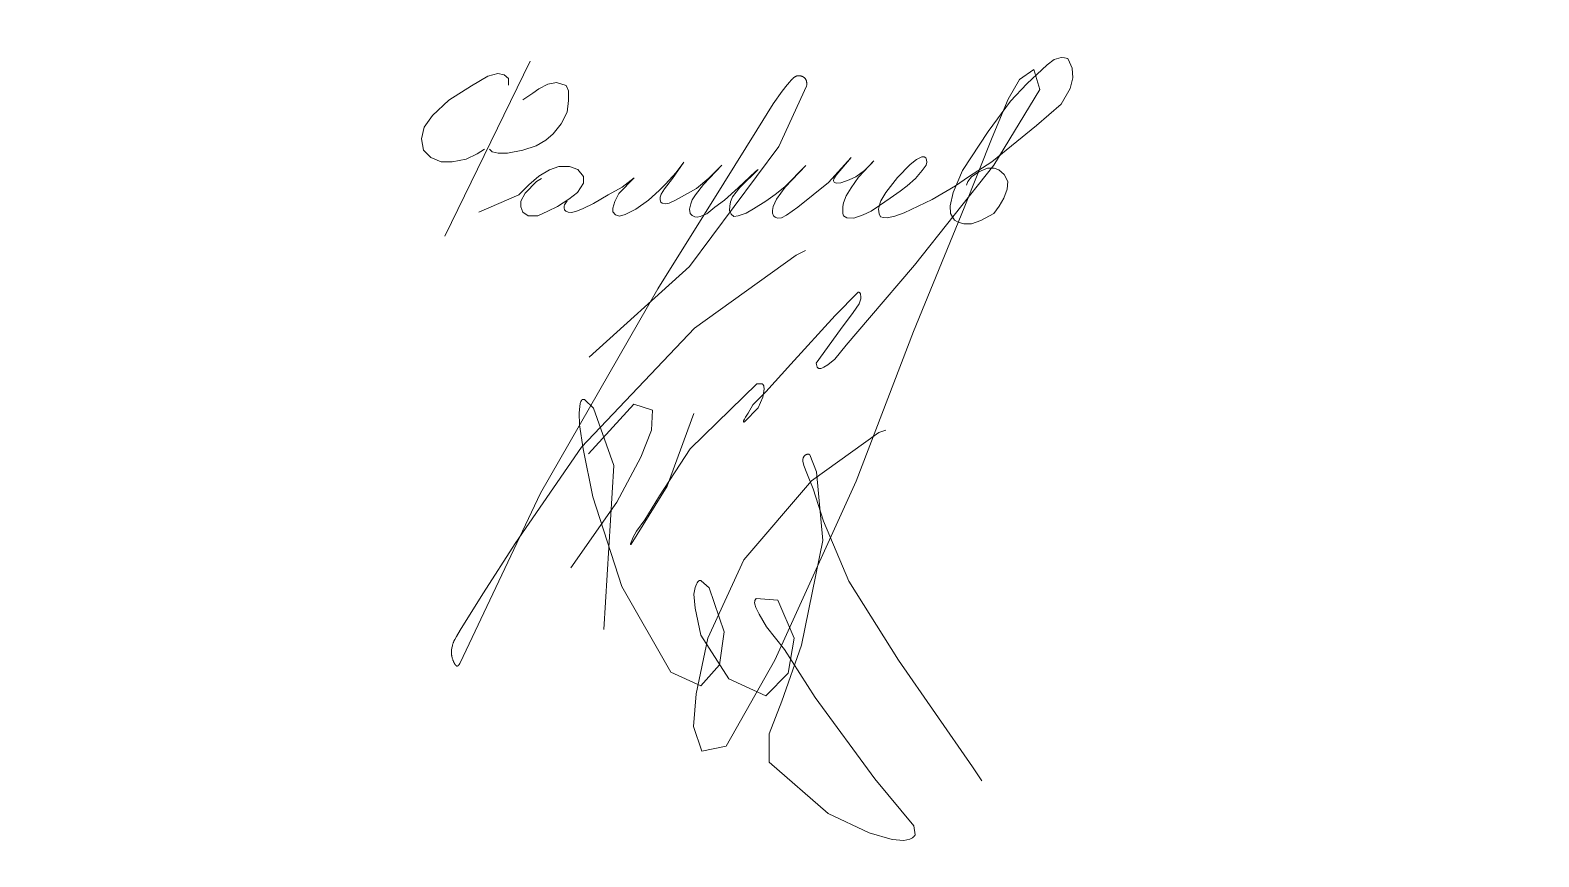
# Model space of a CAD drawing. Header units: millimetres. Extents: x 0 to 210, y 0 to 297.
# Drawn here: x 52.5 to 85.46, y 17.69 to 35.75 of the extents above; entities that cross this region are included whole.
import ezdxf

# ---------------------------------------------------------------- set-up
doc = ezdxf.new("R2010")
doc.units = ezdxf.units.MM
doc.linetypes.add('K5LT32790', pattern=[0])
doc.linetypes.add('K5LT32791', pattern=[0])
doc.layers.add('Системный слой', color=7, linetype='Continuous')

# ---------------------------------------------------------------- blocks, each defined once
blk = doc.blocks.new('U9')
at = {"layer": 'Системный слой', "color": 5, "linetype": 'K5LT32790', "lineweight": 18, "true_color": 0x0000ff}
for p, q in [((64.50676181207062, 27.52589406010367), (64.49866552318521, 27.39297555381143)), ((64.49866552318521, 27.39297555381143), (64.50449132334317, 27.12669285582669)), ((64.51763870682726, 27.59157525728833), (64.50676181207062, 27.52589406010367)), ((64.52666966078213, 27.62361808253212), (64.51763870682726, 27.59157525728833)), ((64.53271719996698, 27.63913049575393), (64.52666966078213, 27.62361808253212)), ((64.53627717285656, 27.64665774798945), (64.53271719996698, 27.63913049575393)), ((64.53846657915487, 27.65079033749032), (64.53627717285656, 27.64665774798945)), ((64.540810659605, 27.65483723956334), (64.53846657915487, 27.65079033749032)), ((64.54332498262997, 27.65878105426575), (64.540810659605, 27.65483723956334)), ((64.54602734664206, 27.66259813081479), (64.54332498262997, 27.65878105426575)), ((64.54893590478197, 27.6662611565732), (64.54602734664206, 27.66259813081479)), ((64.55206909404691, 27.66973362251255), (64.54893590478197, 27.6662611565732)), ((64.55544339174286, 27.67297269286081), (64.55206909404691, 27.66973362251255)), ((64.5590705273708, 27.67592585019341), (64.55544339174286, 27.67297269286081)), ((64.56295277726213, 27.67853424510477), (64.5590705273708, 27.67592585019341)), ((64.56707940265775, 27.68073613907063), (64.56295277726213, 27.67853424510477)), ((64.57142101766559, 27.68247447152152), (64.56707940265775, 27.68073613907063)), ((64.57593185057068, 27.68370789989777), (64.57142101766559, 27.68247447152152)), ((64.58055308830484, 27.68443050710428), (64.57593185057068, 27.68370789989777)), ((64.58522417342314, 27.68467206096867), (64.58055308830484, 27.68443050710428)), ((64.58989746151333, 27.68447993825839), (64.58522417342314, 27.68467206096867)), ((64.59453983390728, 27.68390595543187), (64.58989746151333, 27.68447993825839)), ((64.59912869020714, 27.68300114606706), (64.59453983390728, 27.68390595543187)), ((64.60365244331653, 27.68181110482067), (64.59912869020714, 27.68300114606706)), ((64.6083770912007, 27.68028070471485), (64.60365244331653, 27.68181110482067)), ((64.6127509347059, 27.67862265370422), (64.6083770912007, 27.68028070471485)), ((64.80872304929866, 27.49044398426705), (64.6127509347059, 27.67862265370422)), ((65.2551157053682, 26.24059519914908), (64.80872304929866, 27.49044398426705)), ((64.50449132334317, 27.12669285582669), (64.58302075196193, 26.60021330542844)), ((64.58302075196193, 26.60021330542844), (64.79695245349266, 25.5563220077448)), ((69.38510995158597, 26.37718519604451), (69.38407685821906, 26.3310677436761)), ((69.38975306537152, 26.39979969483031), (69.38510995158597, 26.37718519604451)), ((69.39337725011339, 26.41076635387157), (69.38975306537152, 26.39979969483031)), ((69.39554445158184, 26.41612091614479), (69.39337725011339, 26.41076635387157)), ((69.39747798772423, 26.42038006015997), (69.39554445158184, 26.41612091614479)), ((69.39957400168457, 26.42456179204419), (69.39747798772423, 26.42038006015997)), ((69.4019861359444, 26.42892208917809), (69.39957400168457, 26.42456179204419)), ((69.40441834201143, 26.43291769201826), (69.4019861359444, 26.42892208917809)), ((69.40735803930062, 26.43730420181686), (69.40441834201143, 26.43291769201826)), ((69.41013042515725, 26.44107175094246), (69.40735803930062, 26.43730420181686)), ((69.41305667211623, 26.44472033899578), (69.41013042515725, 26.44107175094246)), ((69.41632905493496, 26.44846003794791), (69.41305667211623, 26.44472033899578)), ((69.41955570595347, 26.45184523052905), (69.41632905493496, 26.44846003794791)), ((69.43395579427191, 26.46422209302085), (69.41955570595347, 26.45184523052905)), ((69.44743171942845, 26.47294350205075), (69.43395579427191, 26.46422209302085)), ((69.45454385675696, 26.47667006731692), (69.44743171942845, 26.47294350205075)), ((69.45879107836006, 26.47862830070122), (69.45454385675696, 26.47667006731692)), ((69.46311174517417, 26.48041852083426), (69.45879107836006, 26.47862830070122)), ((69.46750265812732, 26.48202878788294), (69.46311174517417, 26.48041852083426)), ((69.4719602134516, 26.48344342084766), (69.46750265812732, 26.48202878788294)), ((69.47648006540304, 26.48464457461097), (69.4719602134516, 26.48344342084766)), ((69.48105595069073, 26.48560947338041), (69.47648006540304, 26.48464457461097)), ((69.48567951063961, 26.48631089169794), (69.48105595069073, 26.48560947338041)), ((69.4903388592706, 26.48671550876759), (69.48567951063961, 26.48631089169794)), ((69.49501579981333, 26.48679818863636), (69.4903388592706, 26.48671550876759)), ((69.49968654460834, 26.48654304429712), (69.49501579981333, 26.48679818863636)), ((69.50432548694917, 26.48594314409689), (69.49968654460834, 26.48654304429712)), ((69.5089066763588, 26.48499778929485), (69.50432548694917, 26.48594314409689)), ((69.51340526632399, 26.48371549848335), (69.5089066763588, 26.48499778929485)), ((69.51779903781733, 26.48211030744827), (69.51340526632399, 26.48371549848335)), ((69.52207052324775, 26.48020325976478), (69.51779903781733, 26.48211030744827)), ((69.52620655699495, 26.47801803023665), (69.52207052324775, 26.48020325976478)), ((69.53019961801141, 26.47558101276684), (69.52620655699495, 26.47801803023665)), ((69.53427555070373, 26.47274885544741), (69.53019961801141, 26.47558101276684)), ((69.53796598907887, 26.46987387040156), (69.53427555070373, 26.47274885544741)), ((69.67807734250435, 26.09999078131074), (69.53796598907887, 26.46987387040156)), ((65.0311644434052, 22.65939117622898), (65.2551157053682, 26.24059519914908)), ((69.38407685821906, 26.3310677436761), (69.40171430256896, 26.24052769431708)), ((69.40171430256896, 26.24052769431708), (69.47123643642963, 26.0695673244866)), ((69.47123643642963, 26.0695673244866), (69.60682243380671, 25.72640924797258)), ((69.81670833782466, 24.60382314237498), (69.67807734250435, 26.09999078131074)), ((69.60682243380671, 25.72640924797258), (69.83676626366106, 25.02414726361761)), ((64.79695245349266, 25.5563220077448), (65.42469071962363, 23.59269678728302)), ((69.83676626366106, 25.02414726361761), (70.38777397758784, 23.71324050193806)), ((69.35506418692123, 22.3152766044048), (69.81670833782466, 24.60382314237498)), ((65.42469071962363, 23.59269678728302), (66.49520609725985, 21.72665633540413)), ((67.03058085797137, 23.57498291942696), (67.00326509540989, 23.42659500623961)), ((67.00326509540989, 23.42659500623961), (67.02801803566565, 23.12612299936859)), ((67.05633811481299, 23.64596977014352), (67.03058085797137, 23.57498291942696)), ((67.07399608310129, 23.67934765141584), (67.05633811481299, 23.64596977014352)), ((67.08480447047052, 23.69483581891794), (67.07399608310129, 23.67934765141584)), ((67.090885268777, 23.70206427524306), (67.08480447047052, 23.69483581891794)), ((67.09412502102401, 23.70550232538358), (67.090885268777, 23.70206427524306)), ((67.09747583800295, 23.70876472677384), (67.09412502102401, 23.70550232538358)), ((67.10097834486817, 23.71186426951741), (67.09747583800295, 23.70876472677384)), ((67.10464043236212, 23.71477309264111), (67.10097834486817, 23.71186426951741)), ((67.10846855145276, 23.71746023609148), (67.10464043236212, 23.71477309264111)), ((67.11246520394377, 23.71988899340784), (67.10846855145276, 23.71746023609148)), ((67.11662824016715, 23.72202017859559), (67.11246520394377, 23.71988899340784)), ((67.1209484642653, 23.7238124790384), (67.11662824016715, 23.72202017859559)), ((67.12540646494416, 23.72522357011795), (67.1209484642653, 23.7238124790384)), ((67.12997326429472, 23.72622743416485), (67.12540646494416, 23.72522357011795)), ((67.13461277174525, 23.72682253884162), (67.12997326429472, 23.72622743416485)), ((67.13928587341273, 23.72702561463763), (67.13461277174525, 23.72682253884162)), ((67.14396053300075, 23.72686244254893), (67.13928587341273, 23.72702561463763)), ((67.14861110060316, 23.72636307040634), (67.14396053300075, 23.72686244254893)), ((67.15321949522811, 23.72556025558768), (67.14861110060316, 23.72636307040634)), ((67.1580385374731, 23.72441513740421), (67.15321949522811, 23.72556025558768)), ((67.16252365303977, 23.72308643955671), (67.1580385374731, 23.72441513740421)), ((67.33364027154141, 23.5642498966389), (67.16252365303977, 23.72308643955671)), ((67.661204930854, 22.60361218335791), (67.33364027154141, 23.5642498966389)), ((70.38777397758784, 23.71324050193806), (71.47106492072395, 21.98656078114442)), ((67.02801803566565, 23.12612299936859), (67.15405346474999, 22.53522777862236)), ((68.3313891475824, 23.26995425342599), (68.32961766850886, 23.25014971024169)), ((68.32961766850886, 23.25014971024169), (68.33301912343407, 23.21056704071435)), ((68.33335717766931, 23.27970543518657), (68.3313891475824, 23.26995425342599)), ((68.33301912343407, 23.21056704071435), (68.35630818425929, 23.13461550834754)), ((68.3346337460864, 23.28451408873775), (68.33335717766931, 23.27970543518657)), ((68.33601630872614, 23.28898256664556), (68.3346337460864, 23.28451408873775)), ((68.33783712066106, 23.29407103676334), (68.33601630872614, 23.28898256664556)), ((68.33960678320251, 23.29839956987965), (68.33783712066106, 23.29407103676334)), ((68.34155694814379, 23.30265042350214), (68.33960678320251, 23.29839956987965)), ((68.3438352962569, 23.30709723578133), (68.34155694814379, 23.30265042350214)), ((68.34614354080487, 23.31116613668001), (68.3438352962569, 23.30709723578133)), ((68.3655156537591, 23.33618173229843), (68.34614354080487, 23.31116613668001)), ((68.35630818425929, 23.13461550834754), (68.42521422863915, 22.99123226022314)), ((68.83634348427675, 23.29597885835523), (68.3655156537591, 23.33618173229843)), ((69.19408376587853, 22.46558502355987), (68.83634348427675, 23.29597885835523)), ((68.42521422863915, 22.99123226022314), (68.58541705317258, 22.7165713477761)), ((67.15405346474999, 22.53522777862236), (67.76531741625257, 21.57535944181438)), ((67.56234197163994, 21.8819380936165), (67.661204930854, 22.60361218335791)), ((68.58541705317258, 22.7165713477761), (68.97965944650586, 22.21708450775702)), ((69.06214257855294, 21.70318978527848), (69.19408376587853, 22.46558502355987)), ((68.92526097887712, 21.09425423743346), (69.35506418692123, 22.3152766044048)), ((68.97965944650586, 22.21708450775702), (69.65454193324969, 21.1709021722416)), ((67.15125990447069, 21.42331577109556), (67.56234197163994, 21.8819380936165)), ((71.47106492072395, 21.98656078114442), (73.09293314597701, 19.65556248296616)), ((66.49520609725985, 21.72665633540413), (67.15125990447069, 21.42331577109556)), ((67.76531741625257, 21.57535944181438), (68.57336440650167, 21.20645537215748)), ((68.57336440650167, 21.20645537215748), (69.06214257855294, 21.70318978527848)), ((69.65454193324969, 21.1709021722416), (70.95440536236012, 19.39183283513222)), ((68.64994248933237, 20.38063009603306), (68.92526097887712, 21.09425423743346)), ((68.64486305432563, 19.75727122482476), (68.64994248933237, 20.38063009603306)), ((69.93749594967878, 18.63557620301057), (68.64486305432563, 19.75727122482476)), ((73.09293314597701, 19.65556248296616), (73.29330638876964, 19.34999778812622)), ((70.95440536236012, 19.39183283513222), (71.80724256477735, 18.36461316971088)), ((70.83491573610324, 18.21500610118773), (69.93749594967878, 18.63557620301057)), ((71.33313679122833, 18.06973393025416), (70.83491573610324, 18.21500610118773)), ((71.81332816781728, 18.13541800243965), (71.80174587035614, 18.12404653489617)), ((71.80724256477735, 18.36461316971088), (71.83608094399649, 18.17100248331758)), ((71.81862780753843, 18.14156812499238), (71.81332816781728, 18.13541800243965)), ((71.82150590493129, 18.14525504320602), (71.81862780753843, 18.14156812499238)), ((71.82424358629072, 18.14904748013564), (71.82150590493129, 18.14525504320602)), ((71.8275098405439, 18.15402811117937), (71.82424358629072, 18.14904748013564)), ((71.82988836239443, 18.158055418103), (71.8275098405439, 18.15402811117937)), ((71.83209139087423, 18.16218156408701), (71.82988836239443, 18.158055418103)), ((71.83424991403706, 18.1666975135218), (71.83209139087423, 18.16218156408701)), ((71.83608094399649, 18.17100248331758), (71.83424991403706, 18.1666975135218)), ((71.59106700874952, 18.04781239669123), (71.33313679122833, 18.06973393025416)), ((71.71741454272406, 18.07632291044305), (71.59106700874952, 18.04781239669123)), ((71.77572873958496, 18.1046676034467), (71.71741454272406, 18.07632291044305)), ((71.80174587035614, 18.12404653489617), (71.77572873958496, 18.1046676034467))]:
    blk.add_line(p, q, dxfattribs=at)
blk = doc.blocks.new('U8')
at = {"layer": 'Системный слой'}
blk.add_blockref('U9', (0, 0), dxfattribs=at)
blk = doc.blocks.new('U11')
at = {"layer": 'Системный слой', "color": 5, "linetype": 'K5LT32790', "lineweight": 18, "true_color": 0x0000ff}
for p, q in [((69.09568259845254, 34.61881253644646), (69.0406780994969, 34.55389158235124)), ((69.12367165443575, 34.65086408818749), (69.09568259845254, 34.61881253644646)), ((69.13707509519666, 34.66580167201542), (69.12367165443575, 34.65086408818749)), ((69.14471217652637, 34.67405041039052), (69.13707509519666, 34.66580167201542)), ((69.14857702421372, 34.67813157088665), (69.14471217652637, 34.67405041039052)), ((69.15101624905262, 34.6806716343666), (69.14857702421372, 34.67813157088665)), ((69.15347031443027, 34.68319776454987), (69.15101624905262, 34.6806716343666)), ((69.16547908007766, 34.69508676944935), (69.15347031443027, 34.68319776454987)), ((69.17165006884129, 34.7008576829864), (69.16547908007766, 34.69508676944935)), ((69.17478261850653, 34.70369200934556), (69.17165006884129, 34.7008576829864)), ((69.17741971442535, 34.70602677587291), (69.17478261850653, 34.70369200934556)), ((69.18583624505139, 34.71315378335044), (69.17741971442535, 34.70602677587291)), ((69.19222149572555, 34.71821686361784), (69.18583624505139, 34.71315378335044)), ((69.1954705326357, 34.72067546216635), (69.19222149572555, 34.71821686361784)), ((69.19831076610306, 34.72275865782811), (69.1954705326357, 34.72067546216635)), ((69.20271900493141, 34.72586861254223), (69.19831076610306, 34.72275865782811)), ((69.20968420795136, 34.73047260342028), (69.20271900493141, 34.72586861254223)), ((69.2132331500762, 34.73267086784278), (69.20968420795136, 34.73047260342028)), ((69.21626269100895, 34.73446801859544), (69.2132331500762, 34.73267086784278)), ((69.21932464497489, 34.73620986141916), (69.21626269100895, 34.73446801859544)), ((69.2262786921546, 34.73988715103718), (69.21932464497489, 34.73620986141916)), ((69.22981516852555, 34.74160874523633), (69.2262786921546, 34.73988715103718)), ((69.23301562341665, 34.74308041507373), (69.22981516852555, 34.74160874523633)), ((69.2366640055, 34.74465808345735), (69.23301562341665, 34.74308041507373)), ((69.24278125795189, 34.74706620156587), (69.2366640055, 34.74465808345735)), ((69.24609946002768, 34.74824903696282), (69.24278125795189, 34.74706620156587)), ((69.24944443287781, 34.74935398891887), (69.24609946002768, 34.74824903696282)), ((69.25694477108358, 34.7515147665014), (69.24944443287781, 34.74935398891887)), ((69.26073598475763, 34.75244170856345), (69.25694477108358, 34.7515147665014)), ((69.26417868994842, 34.75318779505685), (69.26073598475763, 34.75244170856345)), ((69.27215514958269, 34.75457263319052), (69.26417868994842, 34.75318779505685)), ((69.27660979508586, 34.75514598632387), (69.27215514958269, 34.75457263319052)), ((69.28011507654826, 34.7555006004244), (69.27660979508586, 34.75514598632387)), ((69.2836274969741, 34.75577298781923), (69.28011507654826, 34.7555006004244)), ((69.29155751164706, 34.75609491680714), (69.2836274969741, 34.75577298781923)), ((69.29552631733195, 34.75610988081667), (69.29155751164706, 34.75609491680714)), ((69.29904889221713, 34.75604471495629), (69.29552631733195, 34.75610988081667)), ((69.30376345633785, 34.75584518864449), (69.29904889221713, 34.75604471495629)), ((69.31174463803829, 34.75522112507505), (69.30376345633785, 34.75584518864449)), ((69.31572319853566, 34.75477822197283), (69.31174463803829, 34.75522112507505)), ((69.31921608407019, 34.75431823908917), (69.31572319853566, 34.75477822197283)), ((69.32510303693535, 34.75339390466809), (69.31921608407019, 34.75431823908917)), ((69.33299707475037, 34.75186173406385), (69.32510303693535, 34.75339390466809)), ((69.33691922289265, 34.75097575486527), (69.33299707475037, 34.75186173406385)), ((69.34034046631994, 34.75013513223192), (69.33691922289265, 34.75097575486527)), ((69.34641023133287, 34.74848719599771), (69.34034046631994, 34.75013513223192)), ((69.35408400238771, 34.74611136088799), (69.34641023133287, 34.74848719599771)), ((69.35788437801664, 34.74481078816635), (69.35408400238771, 34.74611136088799)), ((69.36119589757067, 34.74360893493423), (69.35788437801664, 34.74481078816635)), ((69.36644497795491, 34.74156977344441), (69.36119589757067, 34.74360893493423)), ((69.37378742058095, 34.73842943734294), (69.36644497795491, 34.74156977344441)), ((69.37741016161067, 34.73675012969008), (69.37378742058095, 34.73842943734294)), ((69.38057757256263, 34.73520826129004), (69.37741016161067, 34.73675012969008)), ((69.38436768833404, 34.73326943636837), (69.38057757256263, 34.73520826129004)), ((69.3912966428153, 34.7294437245254), (69.38436768833404, 34.73326943636837)), ((69.394699132006, 34.72742247604134), (69.3912966428153, 34.7294437245254)), ((69.3976905649802, 34.72556220381617), (69.394699132006, 34.72742247604134)), ((69.4023178475782, 34.72252101824716), (69.3976905649802, 34.72556220381617)), ((69.40750918929648, 34.71885082976789), (69.4023178475782, 34.72252101824716)), ((69.41032518475993, 34.71673447754347), (69.40750918929648, 34.71885082976789)), ((69.41309549910066, 34.71455856248639), (69.41032518475993, 34.71673447754347)), ((69.41894397354228, 34.70962515459846), (69.41309549910066, 34.71455856248639)), ((69.42177445998519, 34.70705121549759), (69.41894397354228, 34.70962515459846)), ((69.42432124353378, 34.70461750084306), (69.42177445998519, 34.70705121549759)), ((69.42968864337153, 34.69906838571842), (69.42432124353378, 34.70461750084306)), ((69.43225281678595, 34.6961828103139), (69.42968864337153, 34.69906838571842)), ((69.43451777226822, 34.69348495851261), (69.43225281678595, 34.6961828103139)), ((69.43925328788846, 34.68731109974567), (69.43451777226822, 34.69348495851261)), ((69.4414794675426, 34.68411958014181), (69.43925328788846, 34.68731109974567)), ((69.44341202335046, 34.68117362090459), (69.4414794675426, 34.68411958014181)), ((69.44737072194033, 34.67453844448337), (69.44341202335046, 34.68117362090459)), ((69.44952822758874, 34.67051764553386), (69.44737072194033, 34.67453844448337)), ((69.45110292211486, 34.6673659257072), (69.44952822758874, 34.67051764553386)), ((69.4525985626321, 34.66417610935488), (69.45110292211486, 34.6673659257072)), ((69.45569314622719, 34.65684015950478), (69.4525985626321, 34.66417610935488)), ((69.45709541353568, 34.65311366321512), (69.45569314622719, 34.65684015950478)), ((69.45825763245742, 34.64978758236197), (69.45709541353568, 34.65311366321512)), ((69.46004523168862, 34.64415563838728), (69.45825763245742, 34.64978758236197)), ((69.4622004238387, 34.63626013858058), (69.46004523168862, 34.64415563838728)), ((69.4631447726784, 34.63227781658105), (69.4622004238387, 34.63626013858058)), ((69.46388959799297, 34.62883414095418), (69.4631447726784, 34.63227781658105)), ((69.46600590325146, 34.61684093630777), (69.46388959799297, 34.62883414095418)), ((69.4671160610583, 34.60818855523419), (69.46600590325146, 34.61684093630777)), ((68.93440073281661, 34.42094835649723), (68.73577519127575, 34.14455317827341)), ((68.85964787539967, 33.20873096569397), (69.46579888388165, 34.52606493008076)), ((69.0406780994969, 34.55389158235124), (68.93440073281661, 34.42094835649723)), ((69.46579888388165, 34.52606493008076), (69.46805694924356, 34.55296875865994)), ((69.46755462665963, 34.60384853760937), (69.4671160610583, 34.60818855523419)), ((69.46785548966454, 34.60033802294942), (69.46755462665963, 34.60384853760937)), ((69.46845378827257, 34.59062212481913), (69.46785548966454, 34.60033802294942)), ((69.46805694924356, 34.55296875865994), (69.46824721095543, 34.55648793240289)), ((69.46824721095543, 34.55648793240289), (69.4684651390274, 34.56136231263326)), ((69.4687281632194, 34.57111705798388), (69.46845378827257, 34.59062212481913)), ((69.4684651390274, 34.56136231263326), (69.4687281632194, 34.57111705798388)), ((68.73577519127575, 34.14455317827341), (68.3765677213545, 33.5662669533157)), ((68.3765677213545, 33.5662669533157), (67.65636506990899, 32.41087401274987)), ((66.90778457491744, 30.58717235192876), (68.85964787539967, 33.20873096569397)), ((67.65636506990899, 32.41087401274987), (66.21718717147257, 30.09929663089966)), ((67.01889870587448, 29.24284445456894), (69.23590277496922, 30.83719317063688)), ((69.23590277496922, 30.83719317063688), (69.4392981647638, 30.93343843912672)), ((64.71638575312153, 28.60875907685923), (66.90778457491744, 30.58717235192876)), ((66.21718717147257, 30.09929663089966), (63.65140111740516, 25.63376727794821)), ((64.54980334166895, 26.64044275033268), (67.01889870587448, 29.24284445456894)), ((63.09727814825426, 24.53247366435511), (64.54980334166895, 26.64044275033268)), ((63.65140111740516, 25.63376727794821), (61.89541897043267, 21.92885296726234)), ((62.4068523571771, 23.45547725846927), (63.09727814825426, 24.53247366435511)), ((62.06623529482496, 22.91398790922543), (62.4068523571771, 23.45547725846927)), ((61.89860501103421, 22.64157290101065), (62.06623529482496, 22.91398790922543)), ((61.75924975745608, 22.39908416858597), (61.7763806812232, 22.43521784399044)), ((61.7763806812232, 22.43521784399044), (61.81503479759785, 22.50522441485083)), ((61.81503479759785, 22.50522441485083), (61.89860501103421, 22.64157290101065)), ((61.70549210422813, 22.16747113315014), (61.70609865522549, 22.18527639488644)), ((61.70552105882413, 22.14872986946554), (61.70549210422813, 22.16747113315014)), ((61.70579582556729, 22.13936298668648), (61.70552105882413, 22.14872986946554)), ((61.70599896289582, 22.13468188067077), (61.70579582556729, 22.13936298668648)), ((61.70618071921369, 22.1311637757876), (61.70599896289582, 22.13468188067077)), ((61.70609865522549, 22.18527639488644), (61.70629080955655, 22.18879391712738)), ((61.70733177688473, 22.11508741425706), (61.70618071921369, 22.1311637757876)), ((61.70629080955655, 22.18879391712738), (61.70658636824568, 22.19352118773003)), ((61.70658636824568, 22.19352118773003), (61.70730440761083, 22.20296682963442)), ((61.70730440761083, 22.20296682963442), (61.70924017642412, 22.22181305416103)), ((61.70931778427152, 22.09656927424669), (61.70733177688473, 22.11508741425706)), ((61.70924017642412, 22.22181305416103), (61.71205469264932, 22.24203560922936)), ((61.71057577335868, 22.08734220543258), (61.70931778427152, 22.09656927424669)), ((61.71127124984581, 22.08273820595505), (61.71057577335868, 22.08734220543258)), ((61.71205469264932, 22.24203560922936), (61.7126150786865, 22.24551345231808)), ((61.7126150786865, 22.24551345231808), (61.71341526797673, 22.25025654619355)), ((61.71341526797673, 22.25025654619355), (61.71513553888305, 22.25972159494239)), ((61.71513553888305, 22.25972159494239), (61.71904583518184, 22.27856004389051)), ((61.71904583518184, 22.27856004389051), (61.72475869859393, 22.30181458617656)), ((61.72475869859393, 22.30181458617656), (61.72567590930821, 22.30521586624351)), ((61.72567590930821, 22.30521586624351), (61.72698165378631, 22.30993035492696)), ((61.72698165378631, 22.30993035492696), (61.72970376849811, 22.31932784669044)), ((61.72970376849811, 22.31932784669044), (61.73558218932973, 22.33799106610562)), ((61.73558218932973, 22.33799106610562), (61.74462212757085, 22.36345522807588)), ((61.74462212757085, 22.36345522807588), (61.74587704981764, 22.36674665852692)), ((61.74587704981764, 22.36674665852692), (61.74768768506111, 22.37140686051544)), ((61.74768768506111, 22.37140686051544), (61.7514108051011, 22.3806868875989)), ((61.7514108051011, 22.3806868875989), (61.75924975745608, 22.39908416858597)), ((61.711826932294, 22.07925955289915), (61.71127124984581, 22.08273820595505)), ((61.71458329796432, 22.06395693832363), (61.711826932294, 22.07925955289915)), ((61.71848863865399, 22.045942108503), (61.71458329796432, 22.06395693832363)), ((61.7206989347852, 22.03699383635418), (61.71848863865399, 22.045942108503)), ((61.72186815634899, 22.03253591058913), (61.7206989347852, 22.03699383635418)), ((61.72279063207131, 22.02913591224845), (61.72186815634899, 22.03253591058913)), ((61.72625270083626, 22.01716443343759), (61.72279063207131, 22.02913591224845)), ((61.73179382404763, 22.00004294647047), (61.72625270083626, 22.01716443343759)), ((61.73480140991101, 21.99156262235414), (61.73179382404763, 22.00004294647047)), ((61.73636387124182, 21.98734387829145), (61.73480140991101, 21.99156262235414)), ((61.73761445013959, 21.98405085384408), (61.73636387124182, 21.98734387829145)), ((61.74000670087904, 21.97794257235839), (61.73761445013959, 21.98405085384408)), ((61.74670572339025, 21.9619799353078), (61.74000670087904, 21.97794257235839)), ((61.75025867394295, 21.95408697403002), (61.74670572339025, 21.9619799353078)), ((61.75208456156213, 21.95016312454061), (61.75025867394295, 21.95408697403002)), ((61.75359438812879, 21.94698118613357), (61.75208456156213, 21.95016312454061)), ((61.75852408664636, 21.93696010944205), (61.75359438812879, 21.94698118613357)), ((61.76302514265043, 21.92827501334057), (61.75852408664636, 21.93696010944205)), ((61.76534199115339, 21.923967465977), (61.76302514265043, 21.92827501334057)), ((61.76703818788215, 21.92088115006635), (61.76534199115339, 21.923967465977)), ((61.76875830348099, 21.9178079879766), (61.76703818788215, 21.92088115006635)), ((61.77360779980981, 21.9094616016373), (61.76875830348099, 21.9178079879766)), ((61.77611531032225, 21.90533782020213), (61.77360779980981, 21.9094616016373)), ((61.77798344803305, 21.90235260530818), (61.77611531032225, 21.90533782020213)), ((61.77988620529482, 21.89938913615299), (61.77798344803305, 21.90235260530818)), ((61.78349189901728, 21.89399453623972), (61.77988620529482, 21.89938913615299)), ((61.78550878386805, 21.8911076591676), (61.78349189901728, 21.89399453623972)), ((61.78757182781547, 21.88825349559207), (61.78550878386805, 21.8911076591676)), ((61.79079466757271, 21.88400022310057), (61.78757182781547, 21.88825349559207)), ((61.79299311027005, 21.8812490846307), (61.79079466757271, 21.88400022310057)), ((61.79525473530609, 21.87854947574624), (61.79299311027005, 21.8812490846307)), ((61.79758630475766, 21.87591001497708), (61.79525473530609, 21.87854947574624)), ((61.79999589425857, 21.87334171260051), (61.79758630475766, 21.87591001497708)), ((61.80249235108568, 21.87085752668577), (61.79999589425857, 21.87334171260051)), ((61.80508668454758, 21.86847599099576), (61.80249235108568, 21.87085752668577)), ((61.80779097459924, 21.86622001291249), (61.80508668454758, 21.86847599099576)), ((61.81061890527396, 21.8641210655251), (61.80779097459924, 21.86622001291249)), ((61.81358519761008, 21.86222312991842), (61.81061890527396, 21.8641210655251)), ((61.8166994944023, 21.86057873436275), (61.81358519761008, 21.86222312991842)), ((61.81995844175358, 21.85924195133165), (61.8166994944023, 21.86057873436275)), ((61.82334328586288, 21.858266883776), (61.81995844175358, 21.85924195133165)), ((61.82681969961781, 21.85770065203442), (61.82334328586288, 21.858266883776)), ((61.83033969961322, 21.85757321850295), (61.82681969961781, 21.85770065203442)), ((61.83384802529483, 21.85788897364569), (61.83033969961322, 21.85757321850295)), ((61.8372927851354, 21.85862514740188), (61.83384802529483, 21.85788897364569)), ((61.84063488239605, 21.85973836876533), (61.8372927851354, 21.85862514740188)), ((61.84385091610521, 21.86117663304725), (61.84063488239605, 21.85973836876533)), ((61.84693037157129, 21.8628873075123), (61.84385091610521, 21.86117663304725)), ((61.84987361089607, 21.8648233359223), (61.84693037157129, 21.8628873075123)), ((61.85268585826026, 21.86694481078425), (61.84987361089607, 21.8648233359223)), ((61.85537605263912, 21.86921925585082), (61.85268585826026, 21.86694481078425)), ((61.85812925888278, 21.87179143789854), (61.85537605263912, 21.86921925585082)), ((61.86059716142407, 21.87430529433956), (61.85812925888278, 21.87179143789854)), ((61.86320113472577, 21.87716608086853), (61.86059716142407, 21.87430529433956)), ((61.86568479773651, 21.88009286609091), (61.86320113472577, 21.87716608086853)), ((61.86788450725734, 21.88284414439227), (61.86568479773651, 21.88009286609091)), ((61.87232024884062, 21.88883280995381), (61.86788450725734, 21.88284414439227)), ((61.8745657253322, 21.89208699984559), (61.87232024884062, 21.88883280995381)), ((61.87651080589542, 21.89502352840557), (61.8745657253322, 21.89208699984559)), ((61.87937440857381, 21.89953862777719), (61.87651080589542, 21.89502352840557)), ((61.8836586349004, 21.90671644867027), (61.87937440857381, 21.89953862777719)), ((61.88572258150052, 21.91035137637994), (61.8836586349004, 21.90671644867027)), ((61.88742593187833, 21.91343421859131), (61.88572258150052, 21.91035137637994)), ((61.89541897043267, 21.92885296726234), (61.88742593187833, 21.91343421859131))]:
    blk.add_line(p, q, dxfattribs=at)
blk = doc.blocks.new('U12')
at = {"layer": 'Системный слой', "color": 5, "linetype": 'K5LT32790', "lineweight": 18, "true_color": 0x0000ff}
for p, q in [((64.69668725289597, 26.49423648667371), (65.69216935439516, 27.5762935073146)), ((65.69216935439516, 27.5762935073146), (66.09843191355456, 27.44567975771884)), ((66.09843191355456, 27.44567975771884), (66.07894410818949, 27.00903926243262)), ((66.07894410818949, 27.00903926243262), (65.84225589139731, 26.41896460885351)), ((65.84225589139731, 26.41896460885351), (65.31799169799022, 25.44049246227894)), ((65.31799169799022, 25.44049246227894), (64.31611222872215, 24.00474239562837))]:
    blk.add_line(p, q, dxfattribs=at)
blk = doc.blocks.new('U13')
at = {"layer": 'Системный слой', "color": 5, "linetype": 'K5LT32790', "lineweight": 18, "true_color": 0x0000ff}
for p, q in [((74.1142506098797, 34.670307475518), (73.87222988670372, 34.24081641471486)), ((74.42696054715135, 34.89308175611606), (74.1142506098797, 34.670307475518)), ((74.55874397914154, 34.45521248397773), (74.42696054715135, 34.89308175611606)), ((73.55672720174482, 32.8019274631466), (74.55874397914154, 34.45521248397773)), ((73.87222988670372, 34.24081641471486), (73.52251300600055, 33.40526332473496)), ((73.52251300600055, 33.40526332473496), (72.91041533971618, 31.87050617257495)), ((71.82051604262254, 30.61661247404504), (73.55672720174482, 32.8019274631466)), ((72.91041533971618, 31.87050617257495), (71.80306990036637, 29.16516787139727)), ((70.84112545663743, 29.46259377150398), (71.82051604262254, 30.61661247404504)), ((70.08636478799474, 29.51397962613024), (70.58229791009796, 30.02110555996708)), ((70.58229791009796, 30.02110555996708), (70.58692413655602, 30.02263118926336)), ((70.58692413655602, 30.02263118926336), (70.59164852483002, 30.02381690058451)), ((70.59164852483002, 30.02381690058451), (70.59645809834706, 30.02458580853272)), ((70.59645809834706, 30.02458580853272), (70.60132162561696, 30.02484585148008)), ((70.60132162561696, 30.02484585148008), (70.60617907271114, 30.02449883829675)), ((70.60617907271114, 30.02449883829675), (70.61093646697239, 30.02346164023152)), ((70.61093646697239, 30.02346164023152), (70.61547395922743, 30.02169694526333)), ((70.61547395922743, 30.02169694526333), (70.61967564765526, 30.01923686758025)), ((70.61967564765526, 30.01923686758025), (70.62346265678107, 30.01617909756979)), ((70.62346265678107, 30.01617909756979), (70.62683185913048, 30.01266374356015)), ((70.62683185913048, 30.01266374356015), (70.62982351514621, 30.00882143642187)), ((70.62982351514621, 30.00882143642187), (70.63248577288152, 30.00474347596494)), ((70.63248577288152, 30.00474347596494), (70.63486363023814, 30.00049335501495)), ((70.63486363023814, 30.00049335501495), (70.63699519099558, 29.99611429343545)), ((70.61566980842241, 29.77346350419799), (70.4787738717508, 29.58461231760464)), ((70.65110716691562, 29.88376660631229), (70.61566980842241, 29.77346350419799)), ((70.63699519099558, 29.99611429343545), (70.6389119464549, 29.99163699785643)), ((70.6389119464549, 29.99163699785643), (70.64143626472094, 29.98479325887521)), ((70.64143626472094, 29.98479325887521), (70.64546044247244, 29.97077328249495)), ((70.64546044247244, 29.97077328249495), (70.65042974564281, 29.94203652276522)), ((70.65042974564281, 29.94203652276522), (70.65110716691562, 29.88376660631229)), ((69.12273558846215, 28.45115843131202), (70.08636478799474, 29.51397962613024)), ((70.4787738717508, 29.58461231760464), (70.20192689368943, 29.20906988499158)), ((70.32741376536904, 28.8680513292243), (70.84112545663743, 29.46259377150398)), ((70.20192689368943, 29.20906988499158), (69.67563585205565, 28.47271518815757)), ((71.80306990036637, 29.16516787139727), (70.54478378719774, 25.90082779080211)), ((70.08009218350247, 28.56294202119915), (70.32741376536904, 28.8680513292243)), ((68.57327821497039, 27.85079462738148), (69.12273558846215, 28.45115843131202)), ((69.67563585205565, 28.47271518815757), (69.69774962349697, 28.38666104530998)), ((69.69774962349697, 28.38666104530998), (69.70065470834234, 28.38275080961648)), ((69.70065470834234, 28.38275080961648), (69.70380813318972, 28.37903824418569)), ((69.70380813318972, 28.37903824418569), (69.70722347245022, 28.37556510128246)), ((69.70722347245022, 28.37556510128246), (69.7109101979132, 28.37238239455695)), ((69.7109101979132, 28.37238239455695), (69.7148589853773, 28.3695312486889)), ((69.7148589853773, 28.3695312486889), (69.71904455845498, 28.36704003027185)), ((69.71904455845498, 28.36704003027185), (69.7234320990091, 28.36492424497254)), ((69.7234320990091, 28.36492424497254), (69.7279829383736, 28.36318709832767)), ((69.7279829383736, 28.36318709832767), (69.73265870578669, 28.3618210593537)), ((69.73265870578669, 28.3618210593537), (69.73742347821032, 28.36080920447282)), ((69.73742347821032, 28.36080920447282), (69.74224694017317, 28.36012820881831)), ((69.74224694017317, 28.36012820881831), (69.74710338585768, 28.35975199589421)), ((69.74710338585768, 28.35975199589421), (69.75197363216388, 28.35965319560009)), ((69.75197363216388, 28.35965319560009), (69.75684215119401, 28.35980520125952)), ((69.75684215119401, 28.35980520125952), (69.76296420006794, 28.3603163900483)), ((69.76296420006794, 28.3603163900483), (69.77509536574539, 28.36224262054762)), ((69.77509536574539, 28.36224262054762), (69.7987630731651, 28.36878782864494)), ((69.7987630731651, 28.36878782864494), (69.8438106136908, 28.38832458636767)), ((69.8438106136908, 28.38832458636767), (69.92800883610876, 28.43890989294584)), ((69.92800883610876, 28.43890989294584), (70.08009218350247, 28.56294202119915)), ((66.92292780530428, 26.6057453655915), (68.37611497954974, 28.0230003851172)), ((68.37611497954974, 28.0230003851172), (68.48245938755703, 28.02753512642846)), ((68.48245938755703, 28.02753512642846), (68.48705164082355, 28.0259074607805)), ((68.48705164082355, 28.0259074607805), (68.49177525289029, 28.02389067531283)), ((68.49177525289029, 28.02389067531283), (68.49611418214779, 28.02167451199935)), ((68.49611418214779, 28.02167451199935), (68.50028140562866, 28.01915106503938)), ((68.28727006400977, 27.56200472148984), (68.57327821497039, 27.85079462738148)), ((68.5089280873171, 27.73246058036258), (68.40699803381658, 27.49806930741468)), ((68.50028140562866, 28.01915106503938), (68.50424144186667, 28.01631309500235)), ((68.50424144186667, 28.01631309500235), (68.50795745250005, 28.01316256987681)), ((68.50795745250005, 28.01316256987681), (68.51139556163234, 28.0097108561655)), ((68.52941371924508, 27.85976484715314), (68.5089280873171, 27.73246058036258)), ((68.51139556163234, 28.0097108561655), (68.51452904965794, 28.00598170129396)), ((68.51452904965794, 28.00598170129396), (68.5173536706975, 28.00201313592012)), ((68.5173536706975, 28.00201313592012), (68.51987883602672, 27.99784783602055)), ((68.51987883602672, 27.99784783602055), (68.52212053120503, 27.99352332099872)), ((68.52212053120503, 27.99352332099872), (68.52409793789383, 27.98907169326156)), ((68.52409793789383, 27.98907169326156), (68.52583240361871, 27.98452005061216)), ((68.52583240361871, 27.98452005061216), (68.52734479888109, 27.97988985729657)), ((68.52734479888109, 27.97988985729657), (68.52941403619813, 27.97209878712732)), ((68.53402067561026, 27.92405129433311), (68.52941371924508, 27.85976484715314)), ((68.52941403619813, 27.97209878712732), (68.5322098470187, 27.95622546128521)), ((68.5322098470187, 27.95622546128521), (68.53402067561026, 27.92405129433311)), ((67.00200273311424, 27.37891013128765), (66.41691838648029, 25.78500920927095)), ((68.40699803381658, 27.49806930741468), (68.10791789389204, 27.19496605587932)), ((68.13148241826765, 27.29907365061277), (68.18457109337879, 27.38603625967366)), ((68.18457109337879, 27.38603625967366), (68.28727006400977, 27.56200472148984)), ((68.08623287569195, 27.19923986644122), (68.08687658742352, 27.20406435156707)), ((68.08658665844315, 27.19439868313663), (68.08623287569195, 27.19923986644122)), ((68.08944226134007, 27.19063348139724), (68.08658665844315, 27.19439868313663)), ((68.08687658742352, 27.20406435156707), (68.08799297838145, 27.20880354272344)), ((68.08799297838145, 27.20880354272344), (68.08938938509398, 27.21346842273132)), ((68.08938938509398, 27.21346842273132), (68.0914909775908, 27.21947993797269)), ((68.09422651954615, 27.19006503879649), (68.08944226134007, 27.19063348139724)), ((68.0914909775908, 27.21947993797269), (68.09628342678606, 27.23127961930984)), ((68.0989688898284, 27.19114471571964), (68.09422651954615, 27.19006503879649)), ((68.09628342678606, 27.23127961930984), (68.10717501858205, 27.2543045074645)), ((68.10351701752364, 27.19288190377034), (68.0989688898284, 27.19114471571964)), ((68.10791789389204, 27.19496605587932), (68.10351701752364, 27.19288190377034)), ((68.10717501858205, 27.2543045074645), (68.13148241826765, 27.29907365061277)), ((69.56998585105981, 25.90573115490105), (71.0407674037299, 26.96310521473652)), ((71.0407674037299, 26.96310521473652), (71.19561644398568, 27.01372675405665)), ((66.25272614163022, 25.57703329405791), (66.92292780530428, 26.6057453655915)), ((66.41691838648029, 25.78500920927095), (65.62840706932636, 24.51855663724615)), ((68.0934892612916, 24.17833734340198), (69.56998585105981, 25.90573115490105)), ((70.54478378719774, 25.90082779080211), (68.77151187247681, 21.986236599161)), ((65.93011768771369, 25.05371631977351), (66.25272614163022, 25.57703329405791)), ((65.74753044673261, 24.80633573666975), (65.93011768771369, 25.05371631977351)), ((65.67298899920958, 24.67222207966765), (65.74753044673261, 24.80633573666975)), ((65.61386212924822, 24.51991643152309), (65.61449276674031, 24.52474199768537)), ((65.61502059364877, 24.51528948057026), (65.61386212924822, 24.51991643152309)), ((65.61449276674031, 24.52474199768537), (65.61564586530535, 24.52947240763478)), ((65.61961311030119, 24.51445605230683), (65.61502059364877, 24.51528948057026)), ((65.61564586530535, 24.52947240763478), (65.6170521238153, 24.53413423652751)), ((65.6170521238153, 24.53413423652751), (65.6186103796913, 24.53874758022604)), ((65.6186103796913, 24.53874758022604), (65.6219539547753, 24.5477558304847)), ((65.62416146479944, 24.51617391369518), (65.61961311030119, 24.51445605230683)), ((65.6219539547753, 24.5477558304847), (65.62916726842009, 24.56556818435732)), ((65.62840706932636, 24.51855663724615), (65.62416146479944, 24.51617391369518)), ((65.62916726842009, 24.56556818435732), (65.64389827032184, 24.60106843726379)), ((65.64389827032184, 24.60106843726379), (65.67298899920958, 24.67222207966765)), ((67.30638323404604, 22.46436073669892), (68.0934892612916, 24.17833734340198)), ((67.04933147248589, 21.2505087078207), (67.30638323404604, 22.46436073669892)), ((68.77151187247681, 21.986236599161), (67.70514872854443, 20.11131261517522)), ((66.99267386675113, 20.53690246909801), (67.04933147248589, 21.2505087078207)), ((67.17209139379797, 19.99963893013773), (66.99267386675113, 20.53690246909801)), ((67.70514872854443, 20.11131261517522), (67.17209139379797, 19.99963893013773))]:
    blk.add_line(p, q, dxfattribs=at)
blk = doc.blocks.new('U10')
at = {"layer": 'Системный слой'}
for name in ['U11', 'U13', 'U12']:
    blk.add_blockref(name, (0, 0), dxfattribs=at)
blk = doc.blocks.new('U19')
at = {"layer": 'Системный слой', "color": 7, "linetype": 'K5LT32791', "lineweight": 18}
for p, q in [((62.50141621979566, 34.74884658181523), (62.14324634123142, 34.53587219546435)), ((62.71649492958824, 34.80205693301482), (62.50141621979566, 34.74884658181523)), ((62.85987388407801, 34.77135592565057), (62.71649492958824, 34.80205693301482)), ((62.94805964963285, 34.69467876345013), (62.85987388407801, 34.77135592565057)), ((62.94805964963285, 34.54860296259531), (62.94805964963285, 34.69467876345013)), ((62.14324634123142, 34.53587219546435), (61.65102998779895, 34.21779805678457)), ((61.65102998779895, 34.21779805678457), (61.29388791535933, 33.88947547325589)), ((61.10949949647096, 33.62952313771919), (61.05352517488137, 33.37943803325518)), ((61.29388791535933, 33.88947547325589), (61.10949949647096, 33.62952313771919)), ((61.05352517488137, 33.37943803325518), (61.09632302194342, 33.12936179422596)), ((61.09632302194342, 33.12936179422596), (61.25437904789936, 32.9681260965788)), ((61.25437904789936, 32.9681260965788), (61.48158586997232, 32.87269853571294)), ((62.02872818274403, 32.93379912559541), (62.27005706097924, 33.04921824626686)), ((62.27005706097924, 33.04921824626686), (62.4288736634706, 33.14815652007391)), ((61.48158586997232, 32.87269853571294), (61.7219486104471, 32.87269853571294)), ((61.7219486104471, 32.87269853571294), (62.02872818274403, 32.93379912559541))]:
    blk.add_line(p, q, dxfattribs=at)
blk = doc.blocks.new('U20')
at = {"layer": 'Системный слой', "color": 7, "linetype": 'K5LT32791', "lineweight": 18}
for p, q in [((63.26431559440545, 34.22696491835367), (63.48251883482016, 34.37234921514309)), ((63.48251883482016, 34.37234921514309), (63.61315299335155, 34.469718306651)), ((63.61315299335155, 34.469718306651), (63.80802503472097, 34.5712452879815)), ((63.80802503472097, 34.5712452879815), (64.00291763220952, 34.60646766807477)), ((64.00291763220952, 34.60646766807477), (64.21024668381591, 34.54431209122359)), ((64.21024668381591, 34.54431209122359), (64.26414483703053, 34.42828125541692)), ((64.26414483703053, 34.42828125541692), (64.26414483703053, 34.21695584029695)), ((64.22969277571013, 33.96068266099994), (64.09883249982812, 33.70747692280909)), ((64.26414483703053, 34.21695584029695), (64.22969277571013, 33.96068266099994)), ((64.09883249982812, 33.70747692280909), (63.93056008098364, 33.48493673023486)), ((63.76855727950596, 33.34588235526579), (63.5525535442012, 33.22135843108074)), ((63.93056008098364, 33.48493673023486), (63.76855727950596, 33.34588235526579)), ((62.59753664863916, 33.09231313416839), (62.53823223520584, 33.14715472572428)), ((62.72307288879239, 33.06607144147429), (62.59753664863916, 33.09231313416839)), ((62.92902468019173, 33.06607144147429), (62.72307288879239, 33.06607144147429)), ((63.26803625257986, 33.13003556741674), (62.92902468019173, 33.06607144147429)), ((63.5525535442012, 33.22135843108074), (63.26803625257986, 33.13003556741674))]:
    blk.add_line(p, q, dxfattribs=at)
blk = doc.blocks.new('U21')
at = {"layer": 'Системный слой', "color": 7, "linetype": 'K5LT32791', "lineweight": 18}
for p, q in [((63.61052180966925, 32.5580109938617), (63.84963062667515, 32.69935265150482)), ((63.84963062667515, 32.69935265150482), (64.04834666295068, 32.77002791304548)), ((64.04834666295068, 32.77002791304548), (64.28745547995328, 32.77002791304548)), ((64.28745547995328, 32.77002791304548), (64.46594429168312, 32.70945038393157)), ((64.46594429168312, 32.70945038393157), (64.59055550632087, 32.55127326195398)), ((63.17943936457181, 32.15414602403146), (63.3949908651818, 32.36954067460729)), ((63.31556200781523, 32.19267521202144), (63.56663448811827, 32.44229044834091)), ((63.3949908651818, 32.36954067460729), (63.61052180966925, 32.5580109938617)), ((63.56663448811827, 32.44229044834091), (63.67367021801186, 32.5083113556033)), ((64.59055550632087, 32.40656273835535), (64.45920188350232, 32.20126582020461)), ((64.59055550632087, 32.55127326195398), (64.59055550632087, 32.40656273835535)), ((62.30043901004598, 31.77721425096072), (63.17943936457181, 32.15414602403146)), ((63.22322390551352, 32.01177597572749), (63.31556200781523, 32.19267521202144)), ((63.22322390551352, 31.89164044272067), (63.22322390551352, 32.01177597572749)), ((64.26724881153012, 32.05991529712335), (64.02476879043542, 31.89837817462839)), ((64.45920188350232, 32.20126582020461), (64.26724881153012, 32.05991529712335)), ((63.26363724236325, 31.77385425044341), (63.22322390551352, 31.89164044272067)), ((63.37813484472809, 31.69645012243157), (63.26363724236325, 31.77385425044341)), ((63.59368634533809, 31.69645012243157), (63.37813484472809, 31.69645012243157)), ((63.81258849391753, 31.79740971581091), (63.59368634533809, 31.69645012243157)), ((64.02476879043542, 31.89837817462839), (63.81258849391753, 31.79740971581091))]:
    blk.add_line(p, q, dxfattribs=at)
blk = doc.blocks.new('U22')
at = {"layer": 'Системный слой', "color": 7, "linetype": 'K5LT32791', "lineweight": 18}
for p, q in [((74.72190195499657, 34.99574760461363), (74.27344958637998, 34.57938236900648)), ((74.87247555236202, 35.10721274050715), (74.72190195499657, 34.99574760461363)), ((75.0258447823863, 35.15040514821183), (74.87247555236202, 35.10721274050715)), ((75.0983462264697, 35.14622066207986), (75.0258447823863, 35.15040514821183)), ((75.16947041034605, 35.12810857485923), (75.0983462264697, 35.14622066207986)), ((75.21128156352513, 35.05287647884356), (75.16947041034605, 35.12810857485923)), ((75.26984595654876, 34.92329039029121), (75.21128156352513, 35.05287647884356)), ((75.222854660495, 34.47710182555508), (75.28100793106871, 34.71151283789803)), ((75.28100793106871, 34.71151283789803), (75.26984595654876, 34.92329039029121)), ((74.27344958637998, 34.57938236900648), (73.91986372313495, 34.19754800942886)), ((75.0299560068881, 34.13693501856724), (75.222854660495, 34.47710182555508)), ((73.91986372313495, 34.19754800942886), (73.42939464011427, 33.53646125857429)), ((74.48482819412068, 33.67017864063789), (75.0299560068881, 34.13693501856724)), ((73.51209192096037, 32.87556068188965), (74.48482819412068, 33.67017864063789)), ((73.42939464011427, 33.53646125857429), (72.86755469974737, 32.68809215698482)), ((69.94426851800434, 32.42197834292799), (70.44125389186168, 32.96741547175705)), ((70.44125389186168, 32.96741547175705), (70.1113897939892, 32.5810331431409)), ((71.98417589112735, 32.98582898382543), (71.86723211018257, 32.92826570319696)), ((72.03661455964159, 32.98239805981441), (71.98417589112735, 32.98582898382543)), ((72.07186830974236, 32.96091710663987), (72.03661455964159, 32.98239805981441)), ((66.38257083955745, 32.38578076479618), (66.61316942184504, 32.63756803311182)), ((66.77973568251929, 32.86801619524024), (66.53203440630824, 32.51166996623576)), ((66.61316942184504, 32.63756803311182), (66.77973568251929, 32.86801619524024)), ((67.61221753181525, 32.7988923851257), (67.2144360051787, 32.37560324343931)), ((67.32839914835876, 32.51956907035347), (67.53480317445297, 32.72154144973288)), ((67.53480317445297, 32.72154144973288), (67.61221753181525, 32.7988923851257)), ((67.96794123179956, 32.30492798189866), (68.34720169205748, 32.66243558311484)), ((68.40321712588873, 32.70332297727251), (68.00689508395232, 32.31160365575082)), ((68.34720169205748, 32.66243558311484), (68.40321712588873, 32.70332297727251)), ((68.9904027653052, 32.3293522600666), (69.4504693431398, 32.7971724904011)), ((69.4504693431398, 32.7971724904011), (68.99311617347742, 32.31721547719454)), ((70.5384637951973, 32.5478409480564), (70.72912183145247, 32.6814253485708)), ((70.93293578610935, 32.89604870615099), (70.6020027698673, 32.53908189657639)), ((70.72912183145247, 32.6814253485708), (70.88033266861505, 32.83910600609263)), ((70.88033266861505, 32.83910600609263), (70.93293578610935, 32.89604870615099)), ((71.72449039549333, 32.81399022386088), (71.45016894063481, 32.53195408545255)), ((71.86723211018257, 32.92826570319696), (71.72449039549333, 32.81399022386088)), ((71.84081749276, 32.50840748552159), (71.99202832992269, 32.68798577174348)), ((71.99202832992269, 32.68798577174348), (72.07616453934664, 32.80367972095476)), ((72.08562035569965, 32.91537535820399), (72.07186830974236, 32.96091710663987)), ((72.07616453934664, 32.80367972095476), (72.08907378427837, 32.86726263311769)), ((72.08907378427837, 32.86726263311769), (72.08562035569965, 32.91537535820399)), ((72.86755469974737, 32.68809215698482), (72.66733806652992, 32.20046654101455)), ((73.00499293483024, 32.54362986561492), (73.51209192096037, 32.87556068188965)), ((73.22514900688175, 32.65674397273929), (73.06770966460063, 32.54885160784423)), ((73.42082273702836, 32.73316403727452), (73.22514900688175, 32.65674397273929)), ((73.56027547211882, 32.73316403727452), (73.42082273702836, 32.73316403727452)), ((73.66599561017286, 32.69944878142476), (73.56027547211882, 32.73316403727452)), ((73.78069877376272, 32.59380823745599), (73.66599561017286, 32.69944878142476)), ((65.1307029788722, 32.15295666562534), (65.43390578585223, 32.32366064969105)), ((65.6986891998676, 32.5263688603184), (65.35918428053975, 32.18069661712653)), ((65.43390578585223, 32.32366064969105), (65.6986891998676, 32.5263688603184)), ((66.24591373712934, 32.24495330248013), (66.38257083955745, 32.38578076479618)), ((66.53203440630824, 32.51166996623576), (66.35693735479305, 32.28335837435745)), ((67.2144360051787, 32.37560324343931), (67.03812614243299, 32.15644964769356)), ((67.05962784657657, 32.29180713555164), (67.32839914835876, 32.51956907035347)), ((67.67287864933309, 32.04018831053449), (67.96794123179956, 32.30492798189866)), ((68.00689508395232, 32.31160365575082), (67.84774958350096, 32.10684752924001)), ((68.77966139736175, 32.16307212892511), (68.9904027653052, 32.3293522600666)), ((68.99311617347742, 32.31721547719454), (68.80870719846651, 32.057289737969)), ((69.27650287836168, 31.88378427590058), (69.94426851800434, 32.42197834292799)), ((70.05825221730693, 32.505685796449), (70.05483990097316, 32.45859259658536)), ((70.05483990097316, 32.45859259658536), (70.06939363570764, 32.42776747310668)), ((70.1113897939892, 32.5810331431409), (70.05825221730693, 32.505685796449)), ((70.06939363570764, 32.42776747310668), (70.10795692152972, 32.40892842007466)), ((70.10795692152972, 32.40892842007466), (70.20991528916439, 32.4157814026602)), ((70.20991528916439, 32.4157814026602), (70.39843548868039, 32.4842757667665)), ((70.39843548868039, 32.4842757667665), (70.5384637951973, 32.5478409480564)), ((70.6020027698673, 32.53908189657639), (70.43545706531548, 32.30256091029443)), ((71.45016894063481, 32.53195408545255), (71.19693806747007, 32.20158358604206)), ((71.50770552753382, 32.23247076757789), (71.66549432389736, 32.35072682799975)), ((71.66549432389736, 32.35072682799975), (71.84081749276, 32.50840748552159)), ((72.20971766727514, 32.04971865500849), (72.7215445615819, 32.35110804177933)), ((72.7215445615819, 32.35110804177933), (73.00499293483024, 32.54362986561492)), ((72.98671854192135, 32.44096810838394), (72.95748773571741, 32.36229622292072)), ((73.06770966460063, 32.54885160784423), (72.98671854192135, 32.44096810838394)), ((73.85942872296455, 32.44096810838394), (73.78069877376272, 32.59380823745599)), ((73.84368273312221, 32.27688660554978), (73.85942872296455, 32.44096810838394)), ((64.23548384368672, 32.02404435026548), (64.17681667005064, 31.93692370360648)), ((64.80828019734867, 31.96305014562435), (65.1307029788722, 32.15295666562534)), ((65.27163575478204, 32.00571949256212), (65.23319580569165, 31.86062775518397)), ((65.35918428053975, 32.18069661712653), (65.27163575478204, 32.00571949256212)), ((65.73499131221553, 31.84355292406062), (66.01103948136341, 32.03583538110402)), ((66.01103948136341, 32.03583538110402), (66.24591373712934, 32.24495330248013)), ((66.2864915229589, 32.16599772304224), (66.26303698717862, 32.10198926991725)), ((66.26303698717862, 32.10198926991725), (66.26303698717862, 32.04337986775332)), ((66.26303698717862, 32.04337986775332), (66.28314087499263, 31.99482387083199)), ((66.28314087499263, 31.99482387083199), (66.31078885976461, 31.9688747375491)), ((66.35693735479305, 32.28335837435745), (66.2864915229589, 32.16599772304224)), ((66.46493922244377, 31.9688747375491), (66.59982849833756, 32.03501089548936)), ((66.59982849833756, 32.03501089548936), (67.05962784657657, 32.29180713555164)), ((66.96661139223266, 32.04213870661314), (66.93427661152901, 31.95601098886723)), ((67.03812614243299, 32.15644964769356), (66.96661139223266, 32.04213870661314)), ((67.45952665382987, 31.88063704586423), (67.67287864933309, 32.04018831053449)), ((67.80406782317169, 31.99732392398701), (67.78517674658809, 31.90834153561767)), ((67.84774958350096, 32.10684752924001), (67.80406782317169, 31.99732392398701)), ((68.30596611030803, 31.84738279272258), (68.5705439630985, 32.01746619621818)), ((68.5705439630985, 32.01746619621818), (68.77966139736175, 32.16307212892511)), ((68.80870719846651, 32.057289737969), (68.73674021356801, 31.90004348684741)), ((70.27109030974778, 31.98018703480486), (70.25793439134277, 31.89696718030476)), ((70.33245033543035, 32.12910864084668), (70.27109030974778, 31.98018703480486)), ((70.43545706531548, 32.30256091029443), (70.33245033543035, 32.12910864084668)), ((71.05783478646204, 31.91667504613568), (71.29013952691635, 32.08092499226669)), ((71.08552388347898, 32.02134039206422), (71.06305604158167, 31.95742059330601)), ((71.19693806747007, 32.20158358604206), (71.08552388347898, 32.02134039206422)), ((71.29013952691635, 32.08092499226669), (71.50770552753382, 32.23247076757789)), ((71.59998196146803, 31.76216821495964), (72.20971766727514, 32.04971865500849)), ((72.66733806652992, 32.20046654101455), (72.60211348981223, 31.91501720946823)), ((73.67273801835366, 31.90601879119598), (73.77395636557863, 32.08358462328377)), ((73.77395636557863, 32.08358462328377), (73.84368273312221, 32.27688660554978)), ((64.17681667005064, 31.93692370360648), (64.16429799144288, 31.90562871198156)), ((64.16429799144288, 31.90562871198156), (64.16429799144288, 31.87067229498999)), ((64.16429799144288, 31.87067229498999), (64.17630276698827, 31.82268368601805)), ((64.17630276698827, 31.82268368601805), (64.20658193543937, 31.7955554496522)), ((64.20658193543937, 31.7955554496522), (64.25147650699563, 31.77207977321487)), ((64.25147650699563, 31.77207977321487), (64.31933226739244, 31.76477465335606)), ((64.31933226739244, 31.76477465335606), (64.42009837992254, 31.79033370742289)), ((64.42009837992254, 31.79033370742289), (64.58088837017323, 31.85554785994364)), ((64.58088837017323, 31.85554785994364), (64.80828019734867, 31.96305014562435)), ((65.23319580569165, 31.86062775518397), (65.23319580569165, 31.77954447093398)), ((65.23319580569165, 31.77954447093398), (65.28871789258648, 31.7176637226211)), ((65.28871789258648, 31.7176637226211), (65.37626641834407, 31.68778720086974)), ((65.37626641834407, 31.68778720086974), (65.50223433706634, 31.72406456793342)), ((65.50223433706634, 31.72406456793342), (65.73499131221553, 31.84355292406062)), ((66.31078885976461, 31.9688747375491), (66.37194332422229, 31.95715463020431)), ((66.37194332422229, 31.95715463020431), (66.46493922244377, 31.9688747375491)), ((66.93427661152901, 31.95601098886723), (66.9073480910443, 31.84295893980007)), ((66.9073480910443, 31.84295893980007), (66.92081235128666, 31.74740726281985)), ((66.92081235128666, 31.74740726281985), (66.96661139223266, 31.70029633208324)), ((66.96661139223266, 31.70029633208324), (67.02046843319891, 31.67472841257987)), ((67.02046843319891, 31.67472841257987), (67.07703888234079, 31.66530445334561)), ((67.07703888234079, 31.66530445334561), (67.13630218352915, 31.6814572790511)), ((67.13630218352915, 31.6814572790511), (67.28309345435258, 31.73663575720403)), ((67.28309345435258, 31.73663575720403), (67.45952665382987, 31.88063704586423)), ((67.78517674658809, 31.90834153561767), (67.78250445066402, 31.80963376316473)), ((67.78250445066402, 31.80963376316473), (67.81488034361263, 31.72739797213958)), ((67.81488034361263, 31.72739797213958), (67.87155357336366, 31.68155479885596)), ((67.87155357336366, 31.68155479885596), (67.96868125220936, 31.69099648896329)), ((67.96868125220936, 31.69099648896329), (68.14272994147751, 31.75570531159016)), ((68.14272994147751, 31.75570531159016), (68.30596611030803, 31.84738279272258)), ((68.73674021356801, 31.90004348684741), (68.71641020840987, 31.80924368394861)), ((68.71641020840987, 31.80924368394861), (68.71776691249438, 31.75232758019982)), ((68.71776691249438, 31.75232758019982), (68.73809691765253, 31.69405506463127)), ((68.73809691765253, 31.69405506463127), (68.77472792796034, 31.66288418912072)), ((68.77472792796034, 31.66288418912072), (68.82626212708495, 31.64255574271974)), ((68.82626212708495, 31.64255574271974), (68.91305007631031, 31.65339817182925)), ((68.91305007631031, 31.65339817182925), (69.02832881133322, 31.70625390556043)), ((69.02832881133322, 31.70625390556043), (69.27650287836168, 31.88378427590058)), ((70.25793439134277, 31.89696718030476), (70.25575544235535, 31.74366604852295)), ((70.25575544235535, 31.74366604852295), (70.27109030974778, 31.69330150251031)), ((70.27109030974778, 31.69330150251031), (70.34122779974128, 31.649497379672)), ((70.34122779974128, 31.649497379672), (70.49681709099805, 31.64292809106112)), ((70.49681709099805, 31.64292809106112), (70.70063104565823, 31.71957865695205)), ((70.70063104565823, 31.71957865695205), (70.8737547094109, 31.79622922284292)), ((70.8737547094109, 31.79622922284292), (71.05783478646204, 31.91667504613568)), ((71.06305604158167, 31.95742059330601), (71.03884092926587, 31.8408223695499)), ((71.03884092926587, 31.8408223695499), (71.05094848542372, 31.73544778868282)), ((71.05094848542372, 31.73544778868282), (71.08221434775767, 31.67392165783829)), ((71.08221434775767, 31.67392165783829), (71.14283435303055, 31.65661632535924)), ((71.14283435303055, 31.65661632535924), (71.22421604203721, 31.6488324719177)), ((71.22421604203721, 31.6488324719177), (71.39477019047838, 31.68343427144092)), ((71.39477019047838, 31.68343427144092), (71.59998196146803, 31.76216821495964)), ((72.60211348981223, 31.91501720946823), (72.61111707147047, 31.74644093021621)), ((72.61111707147047, 31.74644093021621), (72.69432825538213, 31.60259035397988)), ((73.27238697640549, 31.59134898021776), (73.55577368128964, 31.74868388570772)), ((73.55577368128964, 31.74868388570772), (73.67273801835366, 31.90601879119598)), ((72.69432825538213, 31.60259035397988), (72.77755999541314, 31.55539076887655)), ((72.77755999541314, 31.55539076887655), (72.8990055671838, 31.51718073660894)), ((72.8990055671838, 31.51718073660894), (73.06770966460063, 31.51942369210045)), ((73.06770966460063, 31.51942369210045), (73.27238697640549, 31.59134898021776))]:
    blk.add_line(p, q, dxfattribs=at)
blk = doc.blocks.new('U18')
at = {"layer": 'Системный слой', "color": 7, "linetype": 'K5LT32791', "lineweight": 18}
blk.add_line((61.56319367632642, 31.24714978940673), (63.42607172241327, 35.07669929719768), dxfattribs=at)
at = {"layer": 'Системный слой'}
for name in ['U22', 'U19', 'U20', 'U21']:
    blk.add_blockref(name, (0, 0), dxfattribs=at)

msp = doc.modelspace()

# ---------------------------------------------------------------- block references
at = {"layer": 'Системный слой'}
for name in ['U18', 'U10', 'U8']:
    msp.add_blockref(name, (0, 0), dxfattribs=at)

doc.saveas('drawing.dxf')
